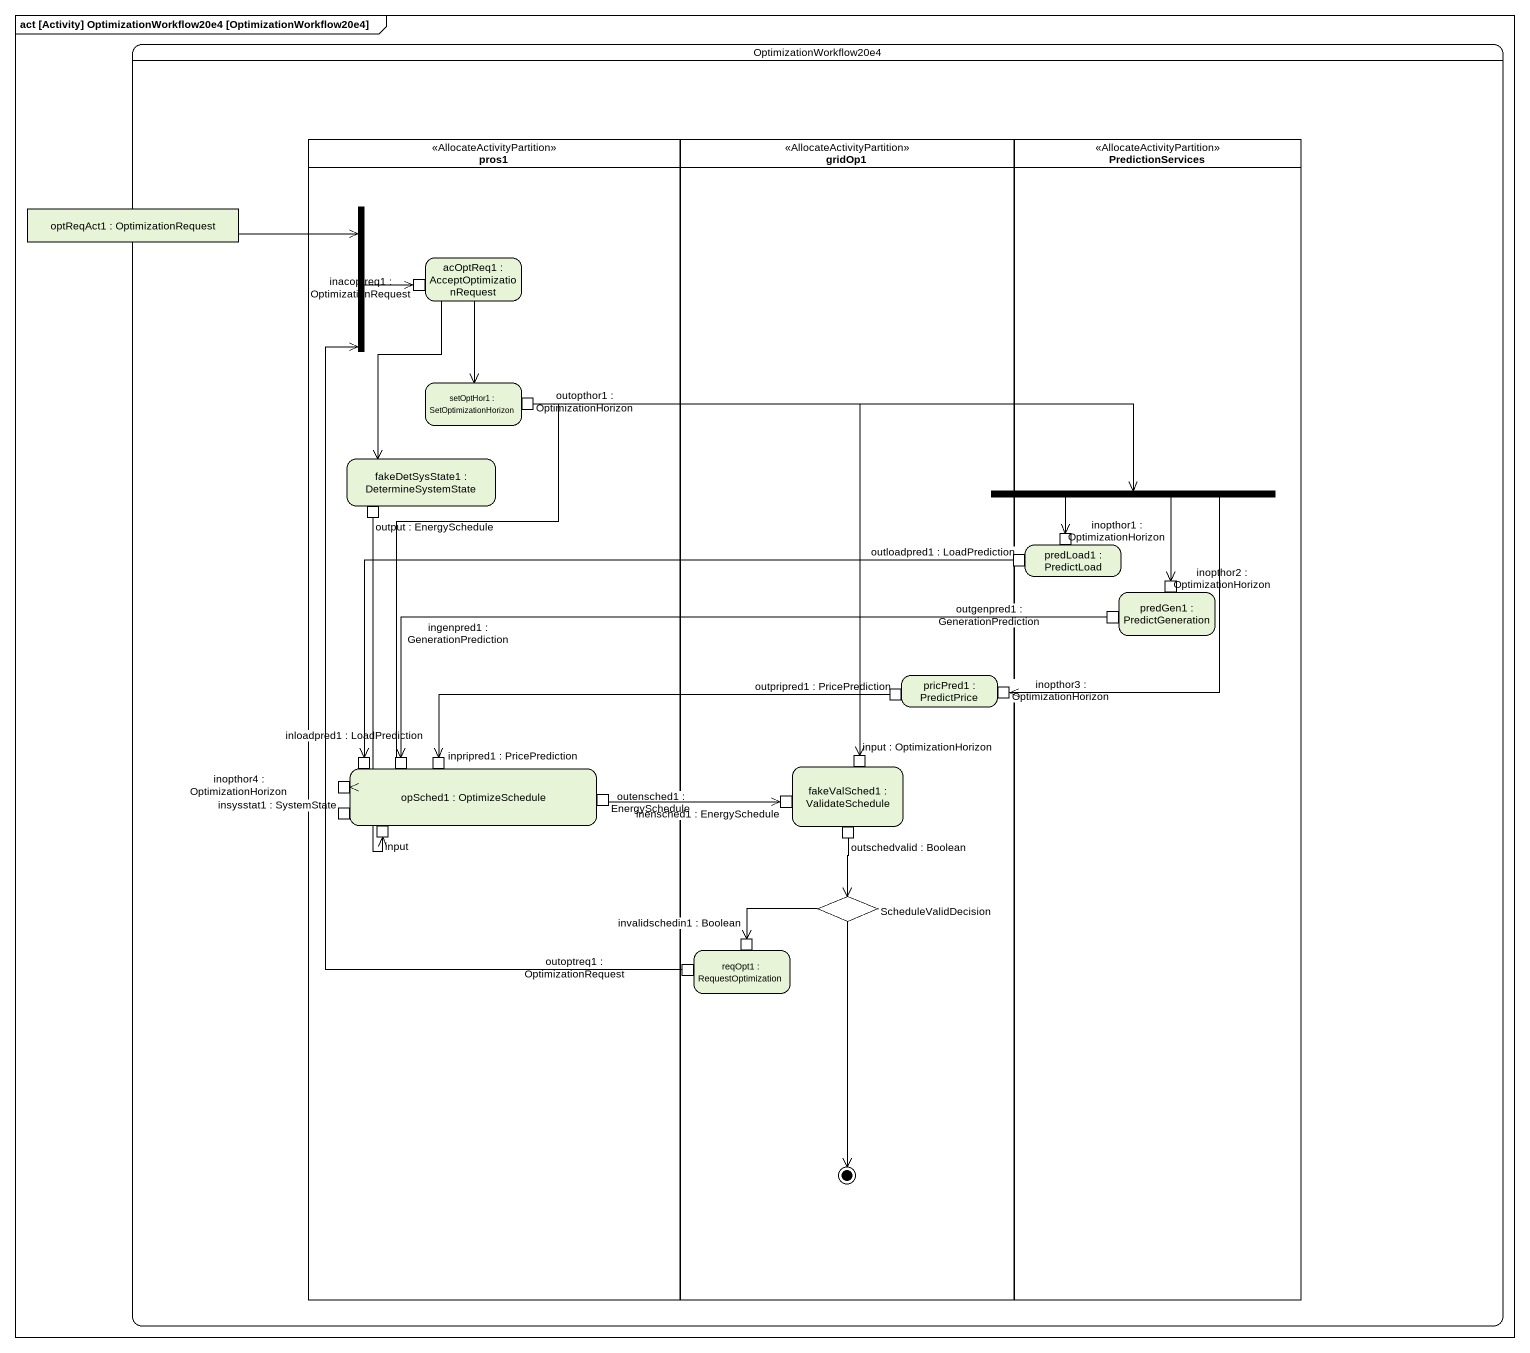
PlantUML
@startuml
mainframe act [Activity] OptimizationWorkflow20e4 [OptimizationWorkflow20e4]
hide empty description
state OptimizationWorkflow20e4 {
  state pros1 <<AllocateActivityPartition>> {
    state fork1 <<join>>
    state "acOptReq1 : AcceptOptimizationRequest" as acOptReq1 {
      state "inacoptreq1 : OptimizationRequest" as inacoptreq1 <<inputPin>>
    }
    state "setOptHor1 : SetOptimizationHorizon" as setOptHor1 {
      state "outopthor1 : OptimizationHorizon" as outopthor1 <<outputPin>>
    }
    state "fakeDetSysState1 : DetermineSystemState" as fakeDetSysState1 {
      state "output : EnergySchedule" as output_EnergySchedule <<outputPin>>
    }
    state "opSched1 : OptimizeSchedule" as opSched1 {
      state "inopthor4 : OptimizationHorizon" as inopthor4 <<inputPin>>
      state "inloadpred1 : LoadPrediction" as inloadpred1_LoadPrediction <<inputPin>>
      state "ingenpred1 : GenerationPrediction" as ingenpred1 <<inputPin>>
      state "inpripred1 : PricePrediction" as inpripred1_PricePrediction <<inputPin>>
      state "outensched1 : EnergySchedule" as outensched1_EnergySchedule <<outputPin>>
      state "insysstat1 : SystemState" as insysstat1_SystemState <<inputPin>>
      state input <<inputPin>>
    }
  }
  state gridOp1 <<AllocateActivityPartition>> {
    state "pricPred1 : PredictPrice" as pricPred1 {
      state "outpripred1 : PricePrediction" as outpripred1_PricePrediction <<outputPin>>
      state "inopthor3 : OptimizationHorizon" as inopthor3 <<inputPin>>
    }
    state "fakeValSched1 : ValidateSchedule" as fakeValSched1 {
      state "input : OptimizationHorizon" as input_OptimizationHorizon <<inputPin>>
      state "inensched1 : EnergySchedule" as inensched1_EnergySchedule <<inputPin>>
      state "outschedvalid : Boolean" as outschedvalid_Boolean <<outputPin>>
    }
    state ScheduleValidDecision <<choice>>
    state "reqOpt1 : RequestOptimization" as reqOpt1 {
      state "outoptreq1 : OptimizationRequest" as outoptreq1 <<outputPin>>
      state "invalidschedin1 : Boolean" as invalidschedin1_Boolean <<inputPin>>
    }
    ScheduleValidDecision --> [*]
  }
  state PredictionServices <<AllocateActivityPartition>> {
    state "predLoad1 : PredictLoad" as predLoad1 {
      state "inopthor1 : OptimizationHorizon" as inopthor1 <<inputPin>>
      state "outloadpred1 : LoadPrediction" as outloadpred1_LoadPrediction <<outputPin>>
    }
    state "predGen1 : PredictGeneration" as predGen1 {
      state "inopthor2 : OptimizationHorizon" as inopthor2 <<inputPin>>
      state "outgenpred1 : GenerationPrediction" as outgenpred1 <<outputPin>>
    }
  }
  state "optReqAct1 : OptimizationRequest" as optReqAct1 <<object>>
  state fork2 <<fork>>
}
optReqAct1 -right-> fork1
fork1 -right-> inacoptreq1
acOptReq1 --> setOptHor1
acOptReq1 --> fakeDetSysState1
outopthor1 -right-> fork2
outopthor1 --> input_OptimizationHorizon
outopthor1 --> inopthor4
fork2 --> inopthor1
fork2 --> inopthor2
fork2 --> inopthor3
output_EnergySchedule --> input
outloadpred1_LoadPrediction -left-> inloadpred1_LoadPrediction
outgenpred1 -left-> ingenpred1
outpripred1_PricePrediction -left-> inpripred1_PricePrediction
outensched1_EnergySchedule -right-> inensched1_EnergySchedule
outschedvalid_Boolean --> ScheduleValidDecision
ScheduleValidDecision -left-> invalidschedin1_Boolean
outoptreq1 -up-> fork1
@enduml
